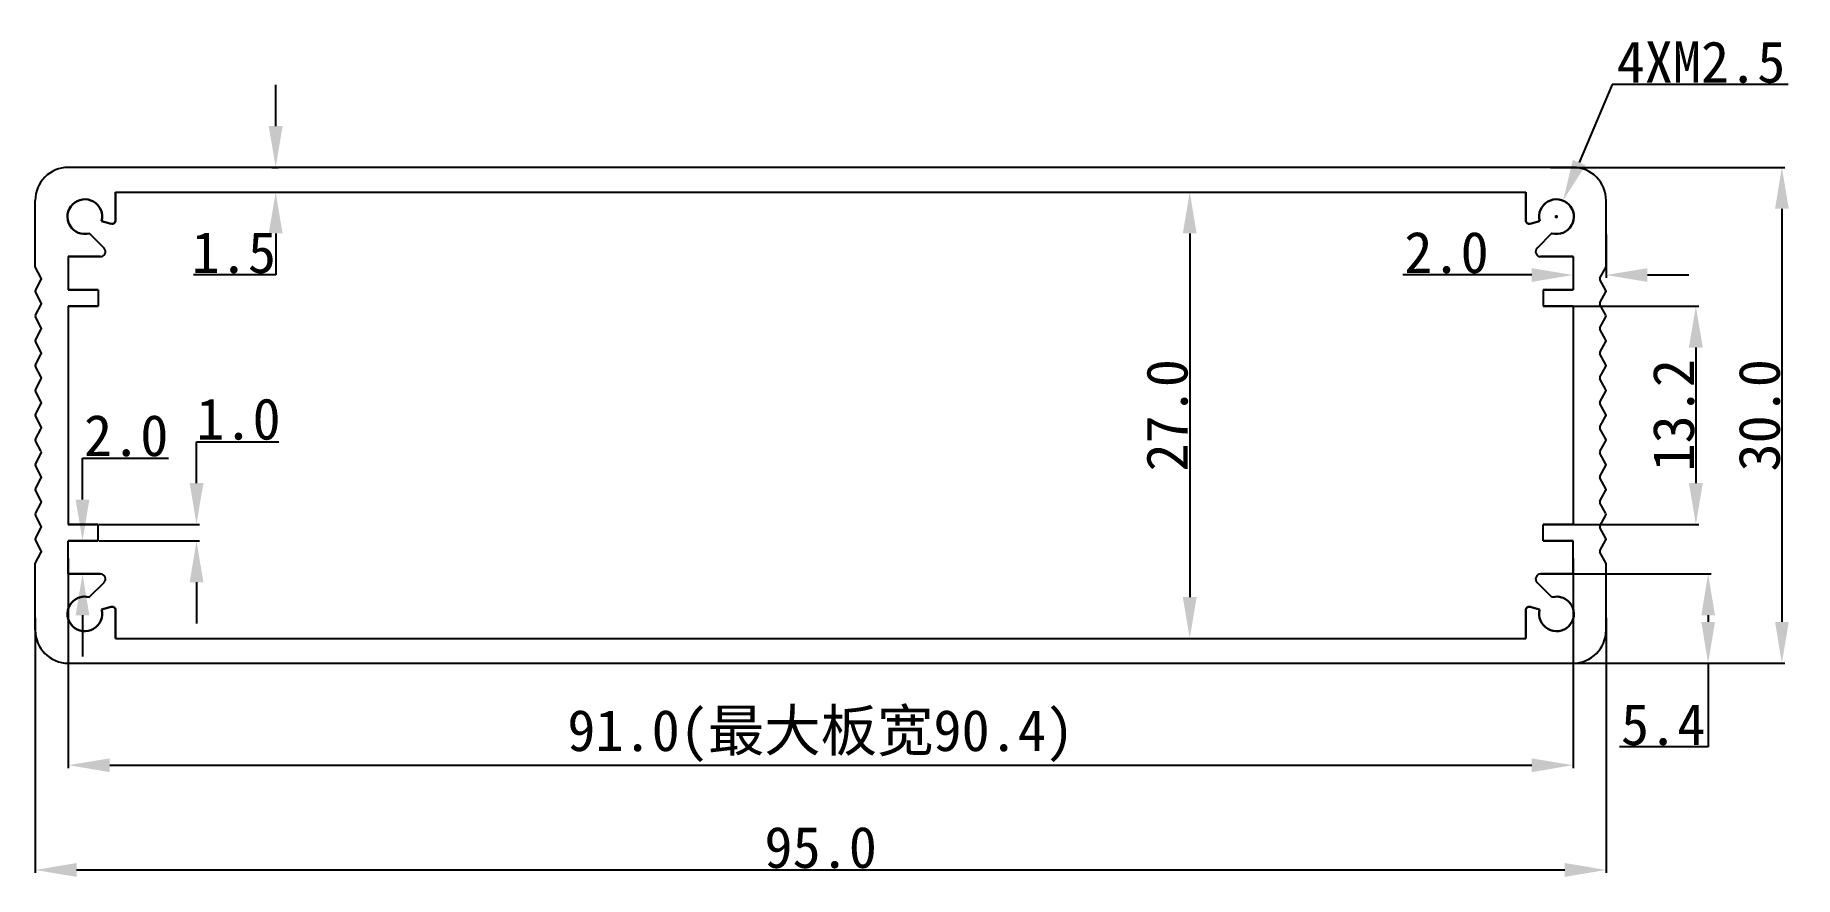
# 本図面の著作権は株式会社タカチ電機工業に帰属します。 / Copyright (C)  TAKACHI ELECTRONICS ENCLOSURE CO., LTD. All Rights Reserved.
# Model space of a CAD drawing. Header units: inches. Extents: x 40 to 146, y -8 to 43.
import ezdxf

# ---------------------------------------------------------------- set-up
doc = ezdxf.new("R2010")
doc.units = ezdxf.units.IN
doc.header["$MEASUREMENT"] = 0
doc.layers.get('Defpoints').update_dxf_attribs({"lineweight": 25})
doc.layers.add('1', color=30, linetype='Continuous')
doc.layers.add('粗实线', color=7, linetype='Continuous', lineweight=25)
doc.styles.get("Standard").update_dxf_attribs({"font": 'simhei.ttf'})
doc.dimstyles.get("Standard").update_dxf_attribs({"dimtxt": 2.5, "dimasz": 2.5, "dimexe": 0.18, "dimexo": 0.0625, "dimgap": 0.09, "dimtad": 1, "dimtoh": 1, "dimdec": 1, "dimzin": 0, "dimdsep": 46, "dimtxsty": 'Standard', "dimcen": 0.09, "dimadec": 0, "dimazin": 0, "dimtfac": 1, "dimtdec": 1, "dimtofl": 0, "dimtmove": 0, "dimatfit": 3, "dimfxl": 1, "dimtolj": 1, "dimtzin": 0, "dimarcsym": 0})

# ---------------------------------------------------------------- blocks, each defined once
blk = doc.blocks.new('*D55')
at = {"color": 0, "lineweight": -2}
for p, q in [((54.12, 37.71), (54.12, 40.21)), ((53.88, 35.21), (54.3, 35.21)), ((53.88, 33.71), (54.3, 33.71)), ((54.12, 31.21), (54.12, 28.71)), ((54.12, 28.71), (49.16, 28.71))]:
    blk.add_line(p, q, dxfattribs=at)
at = {"color": 0}
for points in [[(53.7, 37.71), (54.54, 37.71), (54.12, 35.21)], [(53.7, 31.21), (54.54, 31.21), (54.12, 33.71)]]:
    blk.add_solid(points, dxfattribs=at)
at = {"layer": 'Defpoints', "color": 0}
for p in [(53.82, 35.21), (53.82, 33.71), (54.12, 33.71)]:
    blk.add_point(p, dxfattribs=at)
at = {"color": 0, "insert": (51.59, 30.05), "char_height": 2.5, "attachment_point": 5}
blk.add_mtext('\\A1;1.5', dxfattribs=at)
blk = doc.blocks.new('*D56')
at = {"color": 0, "lineweight": -2}
for p, q in [((39.58, 7.95), (39.58, -7.48)), ((134.58, 7.95), (134.58, -7.48)), ((42.08, -7.3), (132.08, -7.3))]:
    blk.add_line(p, q, dxfattribs=at)
at = {"color": 0}
for points in [[(42.08, -6.88), (42.08, -7.72), (39.58, -7.3)], [(132.08, -6.88), (132.08, -7.72), (134.58, -7.3)]]:
    blk.add_solid(points, dxfattribs=at)
at = {"layer": 'Defpoints', "color": 0}
for p in [(39.58, 8.02), (134.58, 8.02), (134.58, -7.3)]:
    blk.add_point(p, dxfattribs=at)
at = {"color": 0, "insert": (87.08, -5.95), "char_height": 2.5, "attachment_point": 5}
blk.add_mtext('\\A1;95.0', dxfattribs=at)
blk = doc.blocks.new('*D57')
at = {"layer": '1', "color": 0, "lineweight": -2}
for p, q in [((41.58, 11.55), (41.58, -1.14)), ((132.58, 11.55), (132.58, -1.14)), ((44.08, -0.96), (130.08, -0.96))]:
    blk.add_line(p, q, dxfattribs=at)
at = {"layer": '1', "color": 0}
for points in [[(44.08, -0.55), (44.08, -1.38), (41.58, -0.96)], [(130.08, -0.55), (130.08, -1.38), (132.58, -0.96)]]:
    blk.add_solid(points, dxfattribs=at)
at = {"layer": 'Defpoints', "color": 0}
for p in [(41.58, 11.61), (132.58, 11.61), (132.58, -0.96)]:
    blk.add_point(p, dxfattribs=at)
at = {"layer": '1', "color": 0, "insert": (87.08, 0.81), "char_height": 2.5, "attachment_point": 5}
blk.add_mtext('\\A1;91.0(最大板宽90.4)', dxfattribs=at)
blk = doc.blocks.new('*D58')
at = {"color": 0, "lineweight": -2}
for p, q in [((134.95, 40.23), (132.96, 35.5)), ((145.59, 40.23), (134.95, 40.23)), ((131.49, 32.23), (131.67, 32.23)), ((131.58, 32.14), (131.58, 32.32))]:
    blk.add_line(p, q, dxfattribs=at)
at = {"color": 0}
blk.add_solid([(132.57, 35.66), (133.34, 35.34), (131.98, 33.2)], dxfattribs=at)
at = {"layer": 'Defpoints', "color": 0}
for p in [(131.98, 33.2), (131.17, 31.26)]:
    blk.add_point(p, dxfattribs=at)
at = {"color": 0, "insert": (140.32, 41.57), "char_height": 2.5, "attachment_point": 5}
blk.add_mtext('\\A1;{\\f@SimHei|b0|i0|c134|p49;4XM2.5}', dxfattribs=at)
blk = doc.blocks.new('*D59')
at = {"color": 0, "lineweight": -2}
for p, q in [((131.74, 26.81), (140.19, 26.81)), ((140.01, 24.31), (140.01, 16.11)), ((131.74, 13.61), (140.19, 13.61))]:
    blk.add_line(p, q, dxfattribs=at)
at = {"color": 0}
for points in [[(139.59, 24.31), (140.43, 24.31), (140.01, 26.81)], [(139.59, 16.11), (140.43, 16.11), (140.01, 13.61)]]:
    blk.add_solid(points, dxfattribs=at)
at = {"layer": 'Defpoints', "color": 0}
for p in [(131.68, 26.81), (131.68, 13.61), (140.01, 13.61)]:
    blk.add_point(p, dxfattribs=at)
at = {"color": 0, "insert": (138.67, 20.21), "char_height": 2.5, "attachment_point": 5, "rotation": 90}
blk.add_mtext('\\A1;13.2', dxfattribs=at)
blk = doc.blocks.new('*D60')
at = {"color": 0, "lineweight": -2}
for p, q in [((42.44, 15.11), (42.44, 17.61)), ((42.44, 17.61), (47.64, 17.61)), ((42.49, 12.61), (42.26, 12.61)), ((42.49, 10.61), (42.26, 10.61)), ((42.44, 8.11), (42.44, 5.61))]:
    blk.add_line(p, q, dxfattribs=at)
at = {"color": 0}
for points in [[(42.02, 15.11), (42.85, 15.11), (42.44, 12.61)], [(42.02, 8.11), (42.85, 8.11), (42.44, 10.61)]]:
    blk.add_solid(points, dxfattribs=at)
at = {"layer": 'Defpoints', "color": 0}
for p in [(42.44, 12.61), (42.56, 12.61), (42.56, 10.61)]:
    blk.add_point(p, dxfattribs=at)
at = {"color": 0, "insert": (45.08, 18.97), "char_height": 2.5, "attachment_point": 5}
blk.add_mtext('\\A1;2.0', dxfattribs=at)
blk = doc.blocks.new('*D61')
at = {"color": 0, "lineweight": -2}
for p, q in [((49.33, 16.11), (49.33, 18.61)), ((49.33, 18.61), (54.32, 18.61)), ((43.44, 13.61), (49.51, 13.61)), ((43.44, 12.61), (49.51, 12.61)), ((49.33, 10.11), (49.33, 7.61))]:
    blk.add_line(p, q, dxfattribs=at)
at = {"color": 0}
for points in [[(48.92, 16.11), (49.75, 16.11), (49.33, 13.61)], [(48.92, 10.11), (49.75, 10.11), (49.33, 12.61)]]:
    blk.add_solid(points, dxfattribs=at)
at = {"layer": 'Defpoints', "color": 0}
for p in [(43.38, 13.61), (49.33, 13.61), (43.38, 12.61)]:
    blk.add_point(p, dxfattribs=at)
at = {"color": 0, "insert": (51.87, 19.97), "char_height": 2.5, "attachment_point": 5}
blk.add_mtext('\\A1;1.0', dxfattribs=at)
blk = doc.blocks.new('*D63')
at = {"color": 0, "lineweight": -2}
for p, q in [((109.08, 33.71), (109.58, 33.71)), ((109.4, 31.21), (109.4, 9.21)), ((109.08, 6.71), (109.58, 6.71))]:
    blk.add_line(p, q, dxfattribs=at)
at = {"color": 0}
for points in [[(108.98, 31.21), (109.82, 31.21), (109.4, 33.71)], [(108.98, 9.21), (109.82, 9.21), (109.4, 6.71)]]:
    blk.add_solid(points, dxfattribs=at)
at = {"layer": 'Defpoints', "color": 0}
for p in [(109.02, 33.71), (109.02, 6.71), (109.4, 6.71)]:
    blk.add_point(p, dxfattribs=at)
at = {"color": 0, "insert": (108.04, 20.21), "char_height": 2.5, "attachment_point": 5, "rotation": 90}
blk.add_mtext('\\A1;27.0', dxfattribs=at)
blk = doc.blocks.new('*D64')
at = {"color": 0, "lineweight": -2}
for p, q in [((131.22, 35.21), (145.39, 35.21)), ((145.21, 32.71), (145.21, 7.71)), ((131.22, 5.21), (145.39, 5.21))]:
    blk.add_line(p, q, dxfattribs=at)
at = {"color": 0}
for points in [[(144.8, 32.71), (145.63, 32.71), (145.21, 35.21)], [(144.8, 7.71), (145.63, 7.71), (145.21, 5.21)]]:
    blk.add_solid(points, dxfattribs=at)
at = {"layer": 'Defpoints', "color": 0}
for p in [(131.16, 35.21), (131.16, 5.21), (145.21, 5.21)]:
    blk.add_point(p, dxfattribs=at)
at = {"color": 0, "insert": (143.86, 20.21), "char_height": 2.5, "attachment_point": 5, "rotation": 90}
blk.add_mtext('\\A1;30.0', dxfattribs=at)
blk = doc.blocks.new('*D65')
at = {"color": 0, "lineweight": -2}
for p, q in [((134.58, 31.14), (134.58, 28.52)), ((132.58, 28.75), (132.58, 28.52)), ((130.08, 28.7), (122.28, 28.7)), ((137.08, 28.7), (139.58, 28.7))]:
    blk.add_line(p, q, dxfattribs=at)
at = {"color": 0}
for points in [[(130.08, 29.11), (130.08, 28.28), (132.58, 28.7)], [(137.08, 29.11), (137.08, 28.28), (134.58, 28.7)]]:
    blk.add_solid(points, dxfattribs=at)
at = {"layer": 'Defpoints', "color": 0}
for p in [(134.58, 31.2), (132.58, 28.81), (132.58, 28.7)]:
    blk.add_point(p, dxfattribs=at)
at = {"color": 0, "insert": (124.93, 30.05), "char_height": 2.5, "attachment_point": 5}
blk.add_mtext('\\A1;2.0', dxfattribs=at)
blk = doc.blocks.new('*D66')
at = {"color": 0, "lineweight": -2}
for p, q in [((131.66, 10.61), (140.93, 10.61)), ((140.75, 8.11), (140.75, 7.71)), ((131.22, 5.21), (140.93, 5.21)), ((140.75, 5.21), (140.75, 0.15)), ((140.75, 0.15), (135.4, 0.15))]:
    blk.add_line(p, q, dxfattribs=at)
at = {"color": 0}
for points in [[(140.34, 8.11), (141.17, 8.11), (140.75, 10.61)], [(140.34, 7.71), (141.17, 7.71), (140.75, 5.21)]]:
    blk.add_solid(points, dxfattribs=at)
at = {"layer": 'Defpoints', "color": 0}
for p in [(131.6, 10.61), (131.16, 5.21), (140.75, 5.21)]:
    blk.add_point(p, dxfattribs=at)
at = {"color": 0, "insert": (138.03, 1.49), "char_height": 2.5, "attachment_point": 5}
blk.add_mtext('\\A1;5.4', dxfattribs=at)

msp = doc.modelspace()

# ---------------------------------------------------------------- linework, layer by layer
for p, q in [((132.58, 35.21), (41.58, 35.21)), ((39.58, 29.19), (39.58, 33.21)), ((44.43, 33.71), (129.73, 33.71)), ((134.58, 29.19), (134.58, 33.21)), ((42.85, 31.22), (43.75, 30.33)), ((131.3, 31.22), (130.41, 30.33)), ((41.58, 29.81), (41.58, 27.81)), ((132.58, 29.81), (132.58, 27.81)), ((43.38, 27.81), (43.38, 26.81)), ((130.78, 27.81), (130.78, 26.81)), ((41.58, 26.81), (41.58, 13.61)), ((132.58, 26.81), (132.58, 13.61)), ((43.38, 12.61), (43.38, 13.61)), ((130.78, 12.61), (130.78, 13.61)), ((41.58, 10.61), (41.58, 12.61)), ((132.58, 10.61), (132.58, 12.61)), ((39.58, 7.21), (39.58, 11.24)), ((134.58, 7.21), (134.58, 11.24)), ((42.85, 9.21), (43.75, 10.1)), ((131.3, 9.21), (130.41, 10.1)), ((44.43, 6.71), (129.73, 6.71)), ((41.58, 5.21), (132.58, 5.21))]:
    msp.add_line(p, q)
at = {"color": 7, "linetype": 'Continuous', "lineweight": 30}
for p, q in [((44.43, 33.71), (44.43, 32)), ((129.73, 33.71), (129.73, 32)), ((44.17, 31.8), (43.59, 31.96)), ((129.98, 31.8), (130.56, 31.96)), ((43.53, 29.81), (41.58, 29.81)), ((130.62, 29.81), (132.58, 29.81)), ((43.38, 27.81), (41.58, 27.81)), ((130.78, 27.81), (132.58, 27.81)), ((43.38, 26.81), (41.58, 26.81)), ((130.78, 26.81), (132.58, 26.81)), ((43.38, 13.61), (41.58, 13.61)), ((130.78, 13.61), (132.58, 13.61)), ((43.38, 12.61), (41.58, 12.61)), ((130.78, 12.61), (132.58, 12.61)), ((43.53, 10.61), (41.58, 10.61)), ((130.62, 10.61), (132.58, 10.61)), ((44.17, 8.62), (43.59, 8.46)), ((129.98, 8.62), (130.56, 8.46)), ((44.43, 6.71), (44.43, 8.43)), ((129.73, 6.71), (129.73, 8.43))]:
    msp.add_line(p, q, dxfattribs=at)
for centre, radius, start, end in [((41.58, 33.21), 2, 90, 180), ((132.58, 33.21), 2, 0, 90), ((43.53, 30.11), 0.3, 270, 45.1767), ((130.62, 30.11), 0.3, 134.8233, 270), ((43.53, 10.31), 0.3, 314.8233, 90), ((130.62, 10.31), 0.3, 90, 225.1767), ((41.58, 7.21), 2, 180, 270), ((132.58, 7.21), 2, 270, 0)]:
    msp.add_arc(centre, radius, start, end)
for centre, radius, start, end in [((42.58, 32.23), 1.05, 345, 285), ((131.58, 32.23), 1.05, 255, 195), ((44.23, 32), 0.2, 255, 0), ((129.93, 32), 0.2, 180, 285), ((42.58, 8.19), 1.05, 75, 15), ((44.23, 8.43), 0.2, 0, 105), ((129.93, 8.43), 0.2, 75, 180), ((131.58, 8.19), 1.05, 165, 105)]:
    msp.add_arc(centre, radius, start, end, dxfattribs=at)
at = {"layer": '粗实线'}
for p, q in [((39.94, 28.51), (39.58, 29.19)), ((134.21, 28.51), (134.58, 29.19)), ((39.59, 27.76), (39.94, 28.42)), ((134.56, 27.76), (134.21, 28.42)), ((39.94, 27.01), (39.59, 27.67)), ((39.59, 26.26), (39.94, 26.92)), ((134.21, 27.01), (134.56, 27.67)), ((134.56, 26.26), (134.21, 26.92)), ((39.94, 25.51), (39.59, 26.17)), ((134.21, 25.51), (134.56, 26.17)), ((39.59, 24.76), (39.94, 25.42)), ((39.94, 24.01), (39.59, 24.67)), ((134.56, 24.76), (134.21, 25.42)), ((134.21, 24.01), (134.56, 24.67)), ((39.59, 23.26), (39.94, 23.92)), ((134.56, 23.26), (134.21, 23.92)), ((39.94, 22.51), (39.59, 23.17)), ((39.59, 21.76), (39.94, 22.42)), ((134.21, 22.51), (134.56, 23.17)), ((134.56, 21.76), (134.21, 22.42)), ((39.94, 21.01), (39.59, 21.67)), ((134.21, 21.01), (134.56, 21.67)), ((39.59, 20.26), (39.94, 20.92)), ((134.56, 20.26), (134.21, 20.92)), ((39.94, 19.51), (39.59, 20.17)), ((39.59, 18.76), (39.94, 19.42)), ((134.21, 19.51), (134.56, 20.17)), ((134.56, 18.76), (134.21, 19.42)), ((39.94, 18.01), (39.59, 18.67)), ((134.21, 18.01), (134.56, 18.67)), ((39.59, 17.26), (39.94, 17.92)), ((39.94, 16.51), (39.59, 17.17)), ((134.56, 17.26), (134.21, 17.92)), ((134.21, 16.51), (134.56, 17.17)), ((39.59, 15.76), (39.94, 16.42)), ((134.56, 15.76), (134.21, 16.42)), ((39.94, 15.01), (39.59, 15.67)), ((39.59, 14.26), (39.94, 14.92)), ((134.21, 15.01), (134.56, 15.67)), ((134.56, 14.26), (134.21, 14.92)), ((39.94, 13.51), (39.59, 14.17)), ((134.21, 13.51), (134.56, 14.17)), ((39.59, 12.76), (39.94, 13.42)), ((134.56, 12.76), (134.21, 13.42)), ((39.58, 11.24), (39.94, 11.92)), ((39.94, 12.01), (39.59, 12.67)), ((134.21, 12.01), (134.56, 12.67)), ((134.58, 11.24), (134.21, 11.92))]:
    msp.add_line(p, q, dxfattribs=at)
for centre, start, end in [((39.68, 27.71), 151.9275, 208.0725), ((39.85, 28.46), 331.9275, 28.0725), ((134.3, 28.46), 151.9275, 208.0725), ((134.48, 27.71), 331.9275, 28.0725), ((39.85, 26.96), 331.9275, 28.0725), ((134.3, 26.96), 151.9275, 208.0725), ((39.68, 26.21), 151.9275, 208.0725), ((134.48, 26.21), 331.9275, 28.0725), ((39.68, 24.71), 151.9275, 208.0725), ((39.85, 25.46), 331.9275, 28.0725), ((134.3, 25.46), 151.9275, 208.0725), ((134.48, 24.71), 331.9275, 28.0725), ((39.85, 23.96), 331.9275, 28.0725), ((134.3, 23.96), 151.9275, 208.0725), ((39.68, 23.21), 151.9275, 208.0725), ((39.85, 22.46), 331.9275, 28.0725), ((134.3, 22.46), 151.9275, 208.0725), ((134.48, 23.21), 331.9275, 28.0725), ((39.68, 21.71), 151.9275, 208.0725), ((134.48, 21.71), 331.9275, 28.0725), ((39.68, 20.21), 151.9275, 208.0725), ((39.85, 20.96), 331.9275, 28.0725), ((134.3, 20.96), 151.9275, 208.0725), ((134.48, 20.21), 331.9275, 28.0725), ((39.85, 19.46), 331.9275, 28.0725), ((134.3, 19.46), 151.9275, 208.0725), ((39.68, 18.71), 151.9275, 208.0725), ((134.48, 18.71), 331.9275, 28.0725), ((39.68, 17.21), 151.9275, 208.0725), ((39.85, 17.96), 331.9275, 28.0725), ((134.3, 17.96), 151.9275, 208.0725), ((134.48, 17.21), 331.9275, 28.0725), ((39.85, 16.46), 331.9275, 28.0725), ((134.3, 16.46), 151.9275, 208.0725), ((39.68, 15.71), 151.9275, 208.0725), ((39.85, 14.96), 331.9275, 28.0725), ((134.3, 14.96), 151.9275, 208.0725), ((134.48, 15.71), 331.9275, 28.0725), ((39.68, 14.21), 151.9275, 208.0725), ((134.48, 14.21), 331.9275, 28.0725), ((39.85, 13.46), 331.9275, 28.0725), ((134.3, 13.46), 151.9275, 208.0725), ((39.68, 12.71), 151.9275, 208.0725), ((39.85, 11.96), 331.9275, 28.0725), ((134.3, 11.96), 151.9275, 208.0725), ((134.48, 12.71), 331.9275, 28.0725)]:
    msp.add_arc(centre, 0.1, start, end, dxfattribs=at)

# ---------------------------------------------------------------- dimensions: what is measured, and where the dimension line sits
dim = msp.add_diameter_dim_2p(p1=(131.17, 31.26), p2=(131.98, 33.2), text='{\\f@SimHei|b0|i0|c134|p49;4XM2.5}', dimstyle='Standard')
dim.commit()
dim.dimension.update_dxf_attribs({"geometry": '*D58', "text_midpoint": (140.32, 40.23), "dimtype": 163})
for base, p1, p2, picture, middle in [((54.12, 33.71), (53.82, 35.21), (53.82, 33.71), '*D55', (51.59, 30.05)), ((145.21, 5.21), (131.16, 35.21), (131.16, 5.21), '*D64', (143.86, 20.21)), ((109.4, 6.71), (109.02, 33.71), (109.02, 6.71), '*D63', (108.04, 20.21)), ((140.01, 13.61), (131.68, 26.81), (131.68, 13.61), '*D59', (138.67, 20.21)), ((49.33, 13.61), (43.38, 12.61), (43.38, 13.61), '*D61', (51.87, 19.97)), ((42.44, 12.61), (42.56, 10.61), (42.56, 12.61), '*D60', (45.08, 18.97))]:
    dim = msp.add_linear_dim(base=base, p1=p1, p2=p2, angle=90, dimstyle='Standard')
    dim.commit()
    dim.dimension.update_dxf_attribs({"geometry": picture, "text_midpoint": middle})
for base, p1, p2, picture, middle in [((132.58, 28.7), (134.58, 31.2), (132.58, 28.81), '*D65', (124.93, 30.05)), ((134.58, -7.3), (39.58, 8.02), (134.58, 8.02), '*D56', (87.08, -5.95))]:
    dim = msp.add_linear_dim(base=base, p1=p1, p2=p2, dimstyle='Standard')
    dim.commit()
    dim.dimension.update_dxf_attribs({"geometry": picture, "text_midpoint": middle})
dim = msp.add_linear_dim(base=(140.75, 5.21), p1=(131.6, 10.61), p2=(131.16, 5.21), angle=90, dimstyle='Standard')
dim.commit()
dim.dimension.update_dxf_attribs({"geometry": '*D66', "text_midpoint": (138.03, 0.15), "dimtype": 160})
at = {"layer": '1'}
dim = msp.add_linear_dim(base=(132.58, -0.96), p1=(41.58, 11.61), p2=(132.58, 11.61), text='<>(最大板宽90.4)', dimstyle='Standard', dxfattribs=at)
dim.commit()
dim.dimension.update_dxf_attribs({"geometry": '*D57', "text_midpoint": (87.08, -0.96), "dimtype": 160})

doc.saveas('drawing.dxf')
